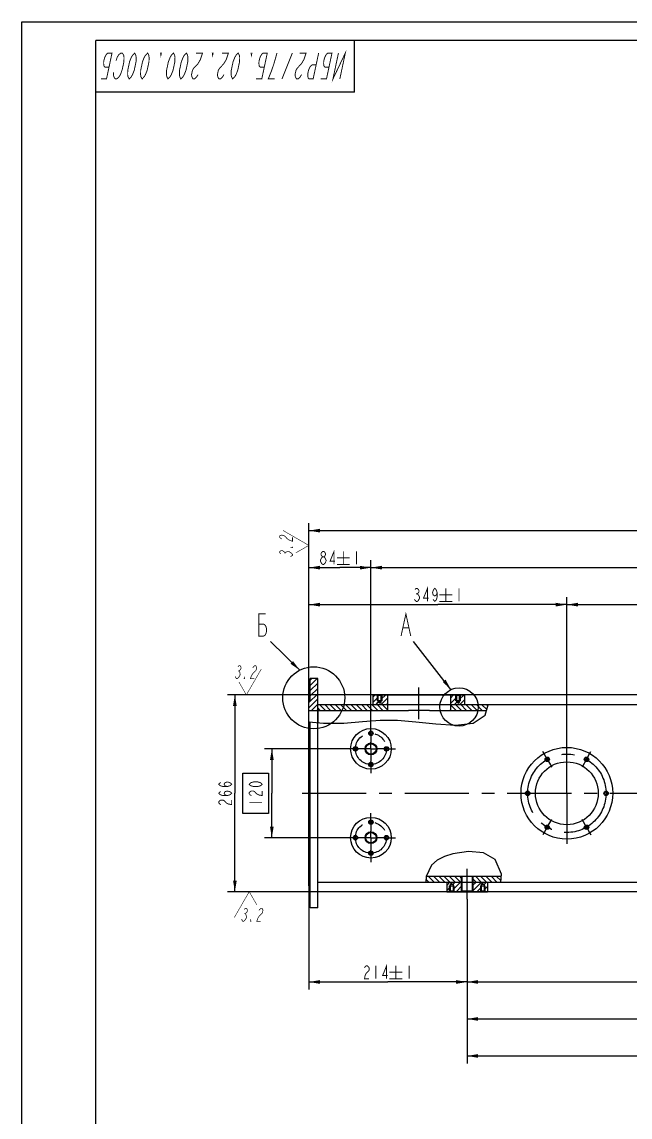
# Model space of a CAD drawing. Header units: millimetres. Extents: x 0 to 841, y 0 to 594.
# Drawn here: x 0 to 164.5, y 297.9 to 594 of the extents above; entities that cross this region are included whole.
import ezdxf

# ---------------------------------------------------------------- set-up
doc = ezdxf.new("R2010")
doc.units = ezdxf.units.MM
doc.header["$LTSCALE"] = 46.255
doc.linetypes.add('CENTER', pattern=[0.6, 0.375, -0.075, 0.075, -0.075])
doc.layers.get('0').update_dxf_attribs({"linetype": 'CONTINUOUS'})
for name, color, linetype in [('ALL_AXIS', 7, 'CONTINUOUS'), ('ALL_DIMENSIONS', 7, 'CONTINUOUS'), ('ALL_ROUND', 7, 'CONTINUOUS'), ('ALL_SURF_FIN', 7, 'CONTINUOUS')]:
    doc.layers.add(name, color=color, linetype=linetype)
doc.styles.get("Standard").update_dxf_attribs({"font": 'txt', "width": 0.7})
doc.dimstyles.new('DIMSTYLE_1', dxfattribs={"dimtxt": 3.5, "dimasz": 3, "dimexe": 0.18, "dimexo": 0.0625, "dimgap": 0.09, "dimtad": 1, "dimlfac": 5, "dimdsep": 46, "dimtxsty": 'STANDARD', "dimblk": '_FILLED', "dimblk1": '_FILLED', "dimblk2": '_FILLED', "dimcen": 0.09, "dimadec": 0, "dimazin": 0, "dimtp": 1.2, "dimtm": 1.2, "dimtfac": 1, "dimtofl": 0, "dimtmove": 0, "dimatfit": 3, "dimldrblk": '_FILLED', "dimfxl": 1, "dimtolj": 1, "dimarcsym": 0})
doc.dimstyles.new('DIMSTYLE_10', dxfattribs={"dimtxt": 3.5, "dimasz": 3, "dimexe": 0.18, "dimexo": 0.0625, "dimgap": 0.09, "dimtad": 1, "dimdec": 5, "dimlfac": 5, "dimdsep": 46, "dimtxsty": 'STANDARD', "dimblk": '_FILLED', "dimblk1": '_FILLED', "dimblk2": '_FILLED', "dimcen": 0.09, "dimadec": 0, "dimazin": 0, "dimtp": 1.2, "dimtm": 1.2, "dimtfac": 1, "dimtdec": 5, "dimtofl": 0, "dimtmove": 0, "dimatfit": 3, "dimldrblk": '_FILLED', "dimfxl": 1, "dimtolj": 1, "dimarcsym": 0})
doc.dimstyles.new('DIMSTYLE_14', dxfattribs={"dimtxt": 3.5, "dimasz": 3, "dimexe": 0.18, "dimexo": 0.0625, "dimgap": 0.09, "dimtad": 1, "dimdec": 5, "dimlfac": 5, "dimdsep": 46, "dimtxsty": 'STANDARD', "dimblk": '_FILLED', "dimblk1": '_FILLED', "dimblk2": '_FILLED', "dimcen": 0.09, "dimadec": 0, "dimazin": 0, "dimtp": 0.5, "dimtm": 0.5, "dimtfac": 1, "dimtdec": 5, "dimtofl": 0, "dimtmove": 0, "dimatfit": 3, "dimldrblk": '_FILLED', "dimfxl": 1, "dimtolj": 1, "dimarcsym": 0})
doc.dimstyles.new('DIMSTYLE_7', dxfattribs={"dimtxt": 3.5, "dimasz": 3, "dimexe": 0.18, "dimexo": 0.0625, "dimgap": 0.09, "dimtad": 1, "dimdec": 5, "dimlfac": 5, "dimdsep": 46, "dimtxsty": 'STANDARD', "dimblk": '_FILLED', "dimblk1": '_FILLED', "dimblk2": '_FILLED', "dimcen": 0.09, "dimadec": 0, "dimazin": 0, "dimtol": 1, "dimtp": 1, "dimtm": 1, "dimtfac": 1, "dimtdec": 5, "dimtofl": 0, "dimtmove": 0, "dimatfit": 3, "dimldrblk": '_FILLED', "dimfxl": 1, "dimtolj": 1, "dimarcsym": 0})
doc.dimstyles.new('DIMSTYLE_8', dxfattribs={"dimtxt": 3.5, "dimasz": 3, "dimexe": 0.18, "dimexo": 0.0625, "dimgap": 0.09, "dimtad": 1, "dimdec": 5, "dimlfac": 5, "dimdsep": 46, "dimtxsty": 'STANDARD', "dimblk": '_FILLED', "dimblk1": '_FILLED', "dimblk2": '_FILLED', "dimcen": 0.09, "dimadec": 0, "dimazin": 0, "dimtp": 0.8, "dimtm": 0.8, "dimtfac": 1, "dimtdec": 5, "dimtofl": 0, "dimtmove": 0, "dimatfit": 3, "dimldrblk": '_FILLED', "dimfxl": 1, "dimtolj": 1, "dimarcsym": 0})
doc.dimstyles.new('DIMSTYLE_9', dxfattribs={"dimtxt": 3.5, "dimasz": 3, "dimexe": 0.18, "dimexo": 0.0625, "dimgap": 0.09, "dimtad": 1, "dimdec": 5, "dimlfac": 5, "dimdsep": 46, "dimtxsty": 'STANDARD', "dimblk": '_FILLED', "dimblk1": '_FILLED', "dimblk2": '_FILLED', "dimcen": 0.09, "dimadec": 0, "dimazin": 0, "dimtp": 0.3, "dimtm": 0.3, "dimtfac": 1, "dimtdec": 5, "dimtofl": 0, "dimtmove": 0, "dimatfit": 3, "dimldrblk": '_FILLED', "dimfxl": 1, "dimtolj": 1, "dimarcsym": 0})
doc.dimstyles.get("Standard").update_dxf_attribs({"dimtxt": 3.5, "dimasz": 3, "dimexe": 0.18, "dimexo": 0.0625, "dimgap": 0.09, "dimtad": 1, "dimdec": 5, "dimdsep": 46, "dimtxsty": 'STANDARD', "dimblk": '_FILLED', "dimblk1": '_FILLED', "dimblk2": '_FILLED', "dimcen": 0.09, "dimadec": 0, "dimazin": 0, "dimtol": 1, "dimtp": 1e-05, "dimtm": 1e-05, "dimtfac": 1, "dimtdec": 5, "dimtofl": 0, "dimtmove": 0, "dimatfit": 3, "dimldrblk": '_FILLED', "dimfxl": 1, "dimtolj": 1, "dimarcsym": 0})

# ---------------------------------------------------------------- blocks, each defined once
blk = doc.blocks.new('_FILLED')
at = {"color": 0, "linetype": 'ByBlock'}
blk.add_solid([(0, 0), (-1, 0.167), (-1, -0.167)], dxfattribs=at)
blk = doc.blocks.new('*D2')
at = {"layer": 'ALL_DIMENSIONS', "color": 2, "linetype": 'Continuous'}
for p, q in [((77.61, 410.47), (77.61, 458.47)), ((77.61, 456.47), (276.61, 456.47)), ((475.61, 456.47), (276.61, 456.47)), ((475.61, 410.47), (475.61, 458.47))]:
    blk.add_line(p, q, dxfattribs=at)
at = {"layer": 'ALL_DIMENSIONS', "color": 2, "linetype": 'Continuous', "xscale": 3, "yscale": 3, "zscale": 3, "rotation": 180}
blk.add_blockref('_FILLED', (77.61, 456.47), dxfattribs=at)
at = {"layer": 'ALL_DIMENSIONS', "color": 2, "linetype": 'Continuous', "xscale": 3, "yscale": 3, "zscale": 3}
blk.add_blockref('_FILLED', (475.61, 456.47), dxfattribs=at)
blk = doc.blocks.new('SF2_BL1', base_point=(73.66, 453.03))
at = {"layer": 'ALL_SURF_FIN', "color": 2, "linetype": 'Continuous'}
for points, const_width in [([(77.61, 452.49), (70.6, 456.54)], 0.146), ([(70.29, 454.22), (70, 454.41), (69.7, 454.73), (69.7, 455), (70, 455.2), (70.29, 455.27), (70.87, 455.14), (71.16, 454.95), (71.45, 454.63), (71.75, 454.3), (72.33, 453.91), (73.2, 453.6), (73.2, 454.65)], 0.194), ([(70, 450.21), (69.7, 450.53), (69.7, 450.8), (70, 451), (70.29, 451.07), (70.58, 451.01), (70.87, 450.81), (71.16, 450.49), (71.45, 450.69), (71.75, 450.76), (72.04, 450.83), (72.33, 450.76), (72.62, 450.57), (72.91, 450.38), (73.2, 450.05), (73.2, 449.79), (72.91, 449.59), (72.62, 449.52)], 0.194), ([(71.16, 450.22), (71.16, 450.49)], 0.194), ([(73.2, 452.02), (73.2, 451.89), (72.91, 451.95), (73.2, 452.02)], 0.194), ([(77.61, 452.49), (74.09, 450.46)], 0.146)]:
    blk.add_lwpolyline(points, dxfattribs=dict(at, const_width=const_width))
blk = doc.blocks.new('*D15')
at = {"layer": 'ALL_DIMENSIONS', "color": 2, "linetype": 'Continuous'}
for p, q in [((77.61, 410.47), (77.61, 448.47)), ((94.41, 404.07), (94.41, 448.47)), ((77.61, 446.47), (86.01, 446.47)), ((94.41, 446.47), (86.01, 446.47))]:
    blk.add_line(p, q, dxfattribs=at)
at = {"layer": 'ALL_DIMENSIONS', "color": 2, "linetype": 'Continuous', "xscale": 3, "yscale": 3, "zscale": 3, "rotation": 180}
blk.add_blockref('_FILLED', (77.61, 446.47), dxfattribs=at)
at = {"layer": 'ALL_DIMENSIONS', "color": 2, "linetype": 'Continuous', "xscale": 3, "yscale": 3, "zscale": 3}
blk.add_blockref('_FILLED', (94.41, 446.47), dxfattribs=at)
blk = doc.blocks.new('*D16')
at = {"layer": 'ALL_DIMENSIONS', "color": 2, "linetype": 'Continuous'}
for p, q in [((77.61, 360.47), (77.61, 332.47)), ((120.41, 356.87), (120.41, 332.47)), ((77.61, 334.47), (99.01, 334.47)), ((120.41, 334.47), (99.01, 334.47))]:
    blk.add_line(p, q, dxfattribs=at)
at = {"layer": 'ALL_DIMENSIONS', "color": 2, "linetype": 'Continuous', "xscale": 3, "yscale": 3, "zscale": 3, "rotation": 180}
blk.add_blockref('_FILLED', (77.61, 334.47), dxfattribs=at)
at = {"layer": 'ALL_DIMENSIONS', "color": 2, "linetype": 'Continuous', "xscale": 3, "yscale": 3, "zscale": 3}
blk.add_blockref('_FILLED', (120.41, 334.47), dxfattribs=at)
blk = doc.blocks.new('*D17')
at = {"layer": 'ALL_DIMENSIONS', "color": 2, "linetype": 'Continuous'}
for p, q in [((120.41, 356.87), (120.41, 332.47)), ((297.61, 356.87), (297.61, 332.47)), ((120.41, 334.47), (209.01, 334.47)), ((297.61, 334.47), (209.01, 334.47))]:
    blk.add_line(p, q, dxfattribs=at)
at = {"layer": 'ALL_DIMENSIONS', "color": 2, "linetype": 'Continuous', "xscale": 3, "yscale": 3, "zscale": 3, "rotation": 180}
blk.add_blockref('_FILLED', (120.41, 334.47), dxfattribs=at)
at = {"layer": 'ALL_DIMENSIONS', "color": 2, "linetype": 'Continuous', "xscale": 3, "yscale": 3, "zscale": 3}
blk.add_blockref('_FILLED', (297.61, 334.47), dxfattribs=at)
blk = doc.blocks.new('*D18')
at = {"layer": 'ALL_DIMENSIONS', "color": 2, "linetype": 'Continuous'}
for p, q in [((77.61, 410.47), (77.61, 438.47)), ((147.41, 399.91), (147.41, 438.47)), ((77.61, 436.47), (112.51, 436.47)), ((147.41, 436.47), (112.51, 436.47))]:
    blk.add_line(p, q, dxfattribs=at)
at = {"layer": 'ALL_DIMENSIONS', "color": 2, "linetype": 'Continuous', "xscale": 3, "yscale": 3, "zscale": 3, "rotation": 180}
blk.add_blockref('_FILLED', (77.61, 436.47), dxfattribs=at)
at = {"layer": 'ALL_DIMENSIONS', "color": 2, "linetype": 'Continuous', "xscale": 3, "yscale": 3, "zscale": 3}
blk.add_blockref('_FILLED', (147.41, 436.47), dxfattribs=at)
blk = doc.blocks.new('*D19')
at = {"layer": 'ALL_DIMENSIONS', "color": 2, "linetype": 'Continuous'}
for p, q in [((147.41, 399.91), (147.41, 438.47)), ((347.41, 399.6), (347.41, 438.47)), ((147.41, 436.47), (247.41, 436.47)), ((347.41, 436.47), (247.41, 436.47))]:
    blk.add_line(p, q, dxfattribs=at)
at = {"layer": 'ALL_DIMENSIONS', "color": 2, "linetype": 'Continuous', "xscale": 3, "yscale": 3, "zscale": 3, "rotation": 180}
blk.add_blockref('_FILLED', (147.41, 436.47), dxfattribs=at)
at = {"layer": 'ALL_DIMENSIONS', "color": 2, "linetype": 'Continuous', "xscale": 3, "yscale": 3, "zscale": 3}
blk.add_blockref('_FILLED', (347.41, 436.47), dxfattribs=at)
blk = doc.blocks.new('*D20')
at = {"layer": 'ALL_DIMENSIONS', "color": 2, "linetype": 'Continuous'}
for p, q in [((94.41, 404.07), (94.41, 448.47)), ((294.41, 401.67), (294.41, 448.47)), ((94.41, 446.47), (194.41, 446.47)), ((294.41, 446.47), (194.41, 446.47))]:
    blk.add_line(p, q, dxfattribs=at)
at = {"layer": 'ALL_DIMENSIONS', "color": 2, "linetype": 'Continuous', "xscale": 3, "yscale": 3, "zscale": 3, "rotation": 180}
blk.add_blockref('_FILLED', (94.41, 446.47), dxfattribs=at)
at = {"layer": 'ALL_DIMENSIONS', "color": 2, "linetype": 'Continuous', "xscale": 3, "yscale": 3, "zscale": 3}
blk.add_blockref('_FILLED', (294.41, 446.47), dxfattribs=at)
blk = doc.blocks.new('*D21')
at = {"layer": 'ALL_DIMENSIONS', "color": 2, "linetype": 'Continuous'}
for p, q in [((87.81, 397.47), (65.61, 397.47)), ((67.61, 397.47), (67.61, 385.47)), ((67.61, 373.47), (67.61, 385.47)), ((90.21, 373.47), (65.61, 373.47))]:
    blk.add_line(p, q, dxfattribs=at)
at = {"layer": 'ALL_DIMENSIONS', "color": 2, "linetype": 'Continuous', "xscale": 3, "yscale": 3, "zscale": 3}
for p, rotation in [((67.61, 397.47), 90), ((67.61, 373.47), 270)]:
    blk.add_blockref('_FILLED', p, dxfattribs=dict(at, rotation=rotation))
blk = doc.blocks.new('*D22')
at = {"layer": 'ALL_DIMENSIONS', "color": 2, "linetype": 'Continuous'}
for p, q in [((120.41, 356.87), (120.41, 322.47)), ((320.41, 356.87), (320.41, 322.47)), ((120.41, 324.47), (220.41, 324.47)), ((320.41, 324.47), (220.41, 324.47))]:
    blk.add_line(p, q, dxfattribs=at)
at = {"layer": 'ALL_DIMENSIONS', "color": 2, "linetype": 'Continuous', "xscale": 3, "yscale": 3, "zscale": 3, "rotation": 180}
blk.add_blockref('_FILLED', (120.41, 324.47), dxfattribs=at)
at = {"layer": 'ALL_DIMENSIONS', "color": 2, "linetype": 'Continuous', "xscale": 3, "yscale": 3, "zscale": 3}
blk.add_blockref('_FILLED', (320.41, 324.47), dxfattribs=at)
blk = doc.blocks.new('*D23')
at = {"layer": 'ALL_DIMENSIONS', "color": 2, "linetype": 'Continuous'}
for p, q in [((120.41, 356.87), (120.41, 312.47)), ((455.61, 356.87), (455.61, 312.47)), ((120.41, 314.47), (288.01, 314.47)), ((455.61, 314.47), (288.01, 314.47))]:
    blk.add_line(p, q, dxfattribs=at)
at = {"layer": 'ALL_DIMENSIONS', "color": 2, "linetype": 'Continuous', "xscale": 3, "yscale": 3, "zscale": 3, "rotation": 180}
blk.add_blockref('_FILLED', (120.41, 314.47), dxfattribs=at)
at = {"layer": 'ALL_DIMENSIONS', "color": 2, "linetype": 'Continuous', "xscale": 3, "yscale": 3, "zscale": 3}
blk.add_blockref('_FILLED', (455.61, 314.47), dxfattribs=at)
blk = doc.blocks.new('*D28')
at = {"layer": 'ALL_DIMENSIONS', "color": 2, "linetype": 'Continuous'}
for p, q in [((294.31, 412.07), (55.61, 412.07)), ((57.61, 412.07), (57.61, 385.47)), ((57.61, 358.87), (57.61, 385.47)), ((451.06, 358.87), (55.61, 358.87))]:
    blk.add_line(p, q, dxfattribs=at)
at = {"layer": 'ALL_DIMENSIONS', "color": 2, "linetype": 'Continuous', "xscale": 3, "yscale": 3, "zscale": 3}
for p, rotation in [((57.61, 412.07), 90), ((57.61, 358.87), 270)]:
    blk.add_blockref('_FILLED', p, dxfattribs=dict(at, rotation=rotation))
blk = doc.blocks.new('SF1_BL8', base_point=(61.32, 354.88))
at = {"layer": 'ALL_SURF_FIN', "color": 2, "linetype": 'Continuous'}
for points, const_width in [([(61.49, 358.87), (57.44, 351.87)], 0.146), ([(61.49, 358.87), (63.52, 355.35)], 0.146), ([(60.15, 354.1), (60.47, 354.39), (60.73, 354.39), (60.93, 354.1), (61, 353.81), (60.94, 353.51), (60.75, 353.22), (60.42, 352.93), (60.62, 352.64), (60.69, 352.35), (60.76, 352.06), (60.7, 351.76), (60.51, 351.47), (60.31, 351.18), (59.99, 350.89), (59.73, 350.89), (59.53, 351.18), (59.46, 351.47)], 0.194), ([(60.16, 352.93), (60.42, 352.93)], 0.194), ([(64.15, 353.81), (64.35, 354.1), (64.67, 354.39), (64.93, 354.39), (65.13, 354.1), (65.2, 353.81), (65.08, 353.22), (64.89, 352.93), (64.56, 352.64), (64.24, 352.35), (63.85, 351.76), (63.53, 350.89), (64.58, 350.89)], 0.194), ([(61.96, 350.89), (61.83, 350.89), (61.89, 351.18), (61.96, 350.89)], 0.194)]:
    blk.add_lwpolyline(points, dxfattribs=dict(at, const_width=const_width))
blk = doc.blocks.new('SF0_BL9', base_point=(61.26, 416.03))
at = {"layer": 'ALL_SURF_FIN', "color": 2, "linetype": 'Continuous'}
for points, const_width in [([(58.44, 419.69), (58.76, 419.98), (59.03, 419.98), (59.23, 419.69), (59.3, 419.4), (59.23, 419.11), (59.04, 418.81), (58.72, 418.52), (58.92, 418.23), (58.99, 417.94), (59.05, 417.65), (58.99, 417.36), (58.8, 417.06), (58.61, 416.77), (58.28, 416.48), (58.02, 416.48), (57.82, 416.77), (57.75, 417.06)], 0.194), ([(58.45, 418.52), (58.72, 418.52)], 0.194), ([(60.72, 412.07), (64.77, 419.08)], 0.146), ([(62.45, 419.4), (62.64, 419.69), (62.96, 419.98), (63.23, 419.98), (63.43, 419.69), (63.5, 419.4), (63.37, 418.81), (63.18, 418.52), (62.85, 418.23), (62.53, 417.94), (62.14, 417.36), (61.83, 416.48), (62.88, 416.48)], 0.194), ([(60.72, 412.07), (58.68, 415.6)], 0.146), ([(60.25, 416.48), (60.12, 416.48), (60.18, 416.77), (60.25, 416.48)], 0.194)]:
    blk.add_lwpolyline(points, dxfattribs=dict(at, const_width=const_width))

msp = doc.modelspace()

# ---------------------------------------------------------------- linework, layer by layer
at = {"color": 7, "linetype": 'Continuous'}
for p, q in [((0, 0), (0, 594)), ((0, 594), (841, 594)), ((90, 589), (20, 589)), ((20, 575), (20, 589)), ((20, 5), (20, 589)), ((835, 589), (20, 589)), ((90, 575), (90, 589)), ((90, 575), (20, 575)), ((78.011274, 410.4736656), (78.011274, 416.4736656)), ((80.011274, 416.4736656), (78.011274, 416.4736656)), ((80.011274, 354.4736656), (80.011274, 416.4736656)), ((95.011274, 409.4736656), (95.011274, 412.0736656)), ((95.011274, 412.0736656), (119.811274, 412.0736656)), ((96.411274, 411.8736656), (96.211274, 412.0736656)), ((96.411274, 410.0736656), (96.411274, 411.8736656)), ((97.211274, 411.8736656), (96.411274, 411.8736656)), ((97.211274, 411.8736656), (97.411274, 412.0736656)), ((97.211274, 410.0736656), (97.211274, 411.8736656)), ((98.911274, 412.0736656), (98.911274, 407.8736656)), ((115.911274, 412.0736656), (115.911274, 407.8736656)), ((117.611274, 411.8736656), (117.411274, 412.0736656)), ((117.611274, 410.0736656), (117.611274, 411.8736656)), ((118.411274, 411.8736656), (117.611274, 411.8736656)), ((118.411274, 411.8736656), (118.611274, 412.0736656)), ((118.411274, 410.0736656), (118.411274, 411.8736656)), ((119.811274, 409.4736656), (119.811274, 412.0736656)), ((77.611274, 360.4736656), (77.611274, 410.4736656)), ((78.011274, 410.4736656), (77.611274, 410.4736656)), ((80.011274, 409.4736656), (473.211274, 409.4736656)), ((97.411274, 410.4736656), (96.211274, 410.4736656)), ((96.811274, 409.8333214), (96.411274, 410.0736656)), ((97.211274, 410.0736656), (96.411274, 410.0736656)), ((96.811274, 409.8333214), (97.211274, 410.0736656)), ((118.611274, 410.4736656), (117.411274, 410.4736656)), ((118.011274, 409.8333214), (117.611274, 410.0736656)), ((118.411274, 410.0736656), (117.611274, 410.0736656)), ((118.011274, 409.8333214), (118.411274, 410.0736656)), ((125.2659155, 406.607241), (126.1338662, 409.3551177)), ((126.1338662, 409.3551177), (126.129577, 409.4736656)), ((77.611274, 407.8736656), (104.5389927, 407.8736656)), ((110.2835553, 407.8736656), (125.6659313, 407.8736656)), ((122.0351218, 404.419818), (125.2659155, 406.607241)), ((77.611274, 404.8387141), (77.6479309, 404.8268241)), ((77.6479309, 404.8268241), (81.5733102, 404.3980643)), ((78.011274, 354.4736656), (78.011274, 404.787137)), ((81.5733102, 404.3980643), (87.0912898, 404.45535)), ((87.0912898, 404.45535), (92.1264177, 404.8929184)), ((92.1264177, 404.8929184), (96.9148148, 405.2571886)), ((96.9148148, 405.2571886), (101.6219519, 405.2049859)), ((101.6219519, 405.2049859), (106.5701752, 404.8187936)), ((106.5701752, 404.8187936), (112.0108554, 404.2753323)), ((112.0108554, 404.2753323), (117.2615112, 403.9214599)), ((117.2615112, 403.9214599), (122.0351218, 404.419818)), ((112.3454828, 367.4061286), (110.7750684, 365.9990497)), ((114.2998853, 368.3884464), (112.3454828, 367.4061286)), ((116.5281326, 369.0673507), (114.2998853, 368.3884464)), ((120.8120409, 369.7164805), (116.5281326, 369.0673507)), ((124.8892649, 369.3509584), (120.8120409, 369.7164805)), ((128.0342611, 367.5332002), (124.8892649, 369.3509584)), ((129.7223945, 363.6274986), (128.0342611, 367.5332002)), ((110.7750684, 365.9990497), (109.3336083, 363.0087841)), ((109.3336083, 363.0087841), (109.2348235, 361.4736656)), ((109.2348235, 361.4736656), (129.5741892, 361.4736656)), ((109.3648845, 363.0736656), (129.6842852, 363.0736656)), ((114.911274, 361.4736656), (114.911274, 358.8736656)), ((119.011274, 363.0736656), (119.011274, 359.0736656)), ((121.811274, 363.0736656), (121.811274, 359.0736656)), ((125.911274, 361.4736656), (125.911274, 358.8736656)), ((129.5741892, 361.4736656), (129.7223945, 363.6274986)), ((77.611274, 360.4736656), (78.011274, 360.4736656)), ((114.911274, 358.8736656), (125.911274, 358.8736656)), ((115.611274, 360.4736656), (116.811274, 360.4736656)), ((115.811274, 359.0736656), (115.611274, 358.8736656)), ((116.211274, 361.1140099), (115.811274, 360.8736656)), ((115.811274, 360.8736656), (115.811274, 359.0736656)), ((115.811274, 360.8736656), (116.611274, 360.8736656)), ((115.811274, 359.0736656), (116.611274, 359.0736656)), ((116.211274, 361.1140099), (116.611274, 360.8736656)), ((116.611274, 360.8736656), (116.611274, 359.0736656)), ((116.611274, 359.0736656), (116.811274, 358.8736656)), ((119.011274, 359.0736656), (118.811274, 358.8736656)), ((119.011274, 359.0736656), (121.811274, 359.0736656)), ((121.811274, 359.0736656), (122.011274, 358.8736656)), ((124.011274, 360.4736656), (125.211274, 360.4736656)), ((124.211274, 359.0736656), (124.011274, 358.8736656)), ((124.611274, 361.1140099), (124.211274, 360.8736656)), ((124.211274, 360.8736656), (124.211274, 359.0736656)), ((124.211274, 360.8736656), (125.011274, 360.8736656)), ((124.211274, 359.0736656), (125.011274, 359.0736656)), ((124.611274, 361.1140099), (125.011274, 360.8736656)), ((125.011274, 360.8736656), (125.011274, 359.0736656)), ((125.011274, 359.0736656), (125.211274, 358.8736656)), ((80.011274, 354.4736656), (78.011274, 354.4736656))]:
    msp.add_line(p, q, dxfattribs=at)
at = {"color": 2, "linetype": 'Continuous'}
for p, q in [((78.011274, 416.0492759), (78.4356637, 416.4736656)), ((78.011274, 414.6350623), (79.8498773, 416.4736656)), ((78.011274, 413.2208488), (80.011274, 415.2208488)), ((77.611274, 409.9924217), (80.011274, 412.3924217)), ((78.011274, 411.8066352), (80.011274, 413.8066352)), ((95.011274, 411.5163233), (95.5686163, 412.0736656)), ((96.211274, 410.4736656), (96.211274, 412.0736656)), ((97.211274, 410.8878962), (98.3970434, 412.0736656)), ((97.411274, 410.4736656), (97.411274, 412.0736656)), ((115.911274, 411.2031199), (116.7818198, 412.0736656)), ((117.411274, 410.4736656), (117.411274, 412.0736656)), ((118.411274, 410.8746927), (119.6102469, 412.0736656)), ((118.611274, 410.4736656), (118.611274, 412.0736656)), ((77.611274, 408.5782081), (80.011274, 410.9782081)), ((78.3209451, 407.8736656), (80.011274, 409.5639945)), ((82.1011037, 407.8736656), (80.5011037, 409.4736656)), ((83.5153172, 407.8736656), (81.9153172, 409.4736656)), ((84.9295308, 407.8736656), (83.3295308, 409.4736656)), ((86.3437443, 407.8736656), (84.7437443, 409.4736656)), ((87.7579579, 407.8736656), (86.1579579, 409.4736656)), ((89.1721715, 407.8736656), (87.5721715, 409.4736656)), ((90.586385, 407.8736656), (88.986385, 409.4736656)), ((92.0005986, 407.8736656), (90.4005986, 409.4736656)), ((93.4148122, 407.8736656), (91.8148122, 409.4736656)), ((94.8290257, 407.8736656), (93.2290257, 409.4736656)), ((96.2432393, 407.8736656), (94.6432393, 409.4736656)), ((95.011274, 410.1021097), (96.411274, 411.5021097)), ((95.7970434, 409.4736656), (96.411274, 410.0878962)), ((97.6574528, 407.8736656), (96.0574528, 409.4736656)), ((97.211257, 409.4736656), (98.911274, 411.1736826)), ((98.911274, 408.034058), (97.4716664, 409.4736656)), ((98.6254706, 409.4736656), (98.911274, 409.759469)), ((98.911274, 409.4482716), (98.88588, 409.4736656)), ((115.911274, 409.7889063), (117.611274, 411.4889063)), ((117.4564427, 407.8736656), (115.911274, 409.4188343)), ((117.0102469, 409.4736656), (117.611274, 410.0746927)), ((118.8706563, 407.8736656), (117.2706563, 409.4736656)), ((118.4244604, 409.4736656), (119.811274, 410.8604792)), ((120.2848698, 407.8736656), (118.6848698, 409.4736656)), ((121.6990834, 407.8736656), (120.0990834, 409.4736656)), ((123.113297, 407.8736656), (121.513297, 409.4736656)), ((124.5275105, 407.8736656), (122.9275105, 409.4736656)), ((125.7321332, 408.0832565), (124.3417241, 409.4736656)), ((126.071604, 409.1579993), (125.7559377, 409.4736656)), ((79.7351586, 407.8736656), (80.011274, 408.149781)), ((80.6868901, 407.8736656), (80.011274, 408.5492817)), ((116.0422292, 407.8736656), (115.911274, 408.0046208)), ((110.1163274, 361.4736656), (109.2881187, 362.3018743)), ((111.5305409, 361.4736656), (109.9305409, 363.0736656)), ((112.9447545, 361.4736656), (111.3447545, 363.0736656)), ((114.358968, 361.4736656), (112.758968, 363.0736656)), ((115.7731816, 361.4736656), (114.1731816, 363.0736656)), ((114.911274, 360.5879877), (115.7969519, 361.4736656)), ((117.1873952, 361.4736656), (115.5873952, 363.0736656)), ((116.6112062, 360.8737063), (117.2111655, 361.4736656)), ((116.611274, 359.4595605), (118.6253791, 361.4736656)), ((118.6016087, 361.4736656), (117.0016087, 363.0736656)), ((119.011274, 362.4782139), (118.4158223, 363.0736656)), ((118.811274, 363.0736656), (118.811274, 358.8736656)), ((122.8442494, 361.4736656), (121.811274, 362.506641)), ((121.811274, 360.4169199), (122.8680198, 361.4736656)), ((121.8467537, 359.0381859), (124.2822333, 361.4736656)), ((122.011274, 363.0736656), (122.011274, 358.8736656)), ((124.258463, 361.4736656), (122.658463, 363.0736656)), ((125.6726765, 361.4736656), (124.0726765, 363.0736656)), ((125.011274, 360.7884927), (125.6964469, 361.4736656)), ((127.0868901, 361.4736656), (125.4868901, 363.0736656)), ((128.5011037, 361.4736656), (126.9011037, 363.0736656)), ((129.596151, 361.7928318), (128.3153172, 363.0736656)), ((114.911274, 359.1737741), (115.811274, 360.0737741)), ((115.611274, 360.4736656), (115.611274, 358.8736656)), ((116.811274, 360.4736656), (116.811274, 358.8736656)), ((117.4395926, 358.8736656), (119.011274, 360.445347)), ((123.0964469, 358.8736656), (124.211274, 359.9884927)), ((124.011274, 360.4736656), (124.011274, 358.8736656)), ((125.011274, 359.3742792), (125.911274, 360.2742792)), ((125.211274, 360.4736656), (125.211274, 358.8736656))]:
    msp.add_line(p, q, dxfattribs=at)
at = {"color": 2, "linetype": 'Continuous', "const_width": 0.25}
for points in [[(85.9964784, 578.5781851), (87.4843718, 585.5781858), (84.1371056, 578.5781851), (85.624999, 585.5781858)], [(23.5690568, 581.7865508), (22.4753067, 581.7865508), (22.2091769, 582.0782111), (22.1144191, 582.6615317), (22.1290355, 583.2448522), (22.3150222, 584.1198844), (22.5483885, 584.703205), (22.8911292, 585.2865255), (23.2812495, 585.5781858), (24.3749996, 585.5781858), (22.8871045, 578.5781851), (21.3558544, 578.5781851)], [(24.790328, 580.3281981), (24.7757117, 579.7448776), (24.8704711, 579.1615057), (25.027225, 578.8698454), (25.2933548, 578.5781851), (25.621479, 578.5781851), (26.0115993, 578.8698454), (26.2923454, 579.1615057), (26.635086, 579.7448776), (26.8684524, 580.3281981), (27.1638149, 581.203179), (27.5357883, 582.953192), (27.6124024, 583.8281728), (27.6270187, 584.4115447), (27.5322593, 584.9948652), (27.3755054, 585.2865255), (27.1093757, 585.5781858), (26.7812498, 585.5781858), (26.3911295, 585.2865255), (26.1103834, 584.9948652), (25.7676428, 584.4115447), (25.4722803, 583.5365125)], [(30.5000002, 585.5781858), (30.813508, 584.9948652), (30.9082675, 584.4115447), (30.8790347, 583.2448522), (30.3830691, 580.9115187), (29.9163363, 579.7448776), (29.5735957, 579.1615057), (29.0121035, 578.5781851), (28.6985957, 579.1615057), (28.6038362, 579.7448776), (28.633069, 580.9115187), (29.1290345, 583.2448522), (29.5957673, 584.4115447), (29.9385079, 584.9948652), (30.5000002, 585.5781858)], [(34.0000005, 585.5781858), (34.3135084, 584.9948652), (34.4082678, 584.4115447), (34.379035, 583.2448522), (33.8830695, 580.9115187), (33.4163367, 579.7448776), (33.0735961, 579.1615057), (32.5121038, 578.5781851), (32.198596, 579.1615057), (32.1038366, 579.7448776), (32.1330693, 580.9115187), (32.6290349, 583.2448522), (33.0957677, 584.4115447), (33.4385083, 584.9948652), (34.0000005, 585.5781858)], [(37.5000008, 585.5781858), (37.7187493, 585.5781858), (37.5947571, 584.9948652), (37.5000008, 585.5781858)], [(41.0000012, 585.5781858), (41.313509, 584.9948652), (41.4082685, 584.4115447), (41.3790357, 583.2448522), (40.8830702, 580.9115187), (40.4163374, 579.7448776), (40.0735967, 579.1615057), (39.5121045, 578.5781851), (39.1985967, 579.1615057), (39.1038372, 579.7448776), (39.13307, 580.9115187), (39.6290355, 583.2448522), (40.0957683, 584.4115447), (40.4385089, 584.9948652), (41.0000012, 585.5781858)], [(44.5000015, 585.5781858), (44.8135094, 584.9948652), (44.9082688, 584.4115447), (44.879036, 583.2448522), (44.3830705, 580.9115187), (43.9163377, 579.7448776), (43.5735939, 579.1615057), (43.0121048, 578.5781851), (42.698597, 579.1615057), (42.6038376, 579.7448776), (42.6330703, 580.9115187), (43.1290359, 583.2448522), (43.5957687, 584.4115447), (43.9385093, 584.9948652), (44.5000015, 585.5781858)], [(47.6350864, 579.7448776), (47.2923458, 579.1615057), (46.7308536, 578.5781851), (46.2933536, 578.5781851), (45.9798457, 579.1615057), (45.8850863, 579.7448776), (46.1330707, 580.9115187), (46.4758113, 581.4948392), (47.0373035, 582.0782111), (47.5987925, 582.6615317), (48.2842769, 583.8281728), (48.8749987, 585.5781858), (47.1249986, 585.5781858)], [(51.499999, 585.5781858), (51.7187506, 585.5781858), (51.5947584, 584.9948652), (51.499999, 585.5781858)], [(54.6350871, 579.7448776), (54.2923465, 579.1615057), (53.7308543, 578.5781851), (53.2933542, 578.5781851), (52.9798464, 579.1615057), (52.8850869, 579.7448776), (53.1330681, 580.9115187), (53.4758119, 581.4948392), (54.0373042, 582.0782111), (54.5987964, 582.6615317), (55.2842776, 583.8281728), (55.8750026, 585.5781858), (54.1250024, 585.5781858)], [(58.5000029, 585.5781858), (58.8135107, 584.9948652), (58.9082669, 584.4115447), (58.8790342, 583.2448522), (58.3830718, 580.9115187), (57.9163358, 579.7448776), (57.5735952, 579.1615057), (57.012103, 578.5781851), (56.6985951, 579.1615057), (56.6038389, 579.7448776), (56.6330717, 580.9115187), (57.129034, 583.2448522), (57.59577, 584.4115447), (57.9385106, 584.9948652), (58.5000029, 585.5781858)], [(62.0000032, 585.5781858), (62.2187484, 585.5781858), (62.0947594, 584.9948652), (62.0000032, 585.5781858)], [(65.569056, 581.7865508), (64.4753043, 581.7865508), (64.2091745, 582.0782111), (64.1144183, 582.6615317), (64.1290347, 583.2448522), (64.3150246, 584.1198844), (64.5483862, 584.703205), (64.8911268, 585.2865255), (65.2812519, 585.5781858), (66.3749972, 585.5781858), (64.8871037, 578.5781851), (63.3558552, 578.5781851)], [(68.9999975, 585.5781858), (68.1612945, 582.6615317), (67.5705695, 580.9115187), (67.1038399, 579.7448776), (66.6371039, 578.5781851), (68.3871041, 578.5781851)], [(73.1562527, 585.5781858), (70.3558559, 578.5781851)], [(75.6350891, 579.7448776), (75.2923485, 579.1615057), (74.7308563, 578.5781851), (74.293353, 578.5781851), (73.9798452, 579.1615057), (73.885089, 579.7448776), (74.1330669, 580.9115187), (74.4758075, 581.4948392), (75.0372998, 582.0782111), (75.598792, 582.6615317), (76.2842732, 583.8281728), (76.8749982, 585.5781858), (75.124998, 585.5781858)], [(79.5836737, 582.3698714), (78.489922, 582.3698714), (78.0998033, 582.0782111), (77.7570627, 581.4948392), (77.5236947, 580.9115187), (77.3377048, 580.0365378), (77.3230884, 579.4532173), (77.417851, 578.8698454), (77.6839808, 578.5781851), (78.7777261, 578.5781851), (80.2656259, 585.5781858)], [(83.0690577, 581.7865508), (81.9753059, 581.7865508), (81.7091762, 582.0782111), (81.61442, 582.6615317), (81.6290364, 583.2448522), (81.8150198, 584.1198844), (82.0483878, 584.703205), (82.3911284, 585.2865255), (82.7812472, 585.5781858), (83.8749989, 585.5781858), (82.3871054, 578.5781851), (80.8558569, 578.5781851)], [(64.0648843, 431.2236821), (65.3773812, 431.2236821), (65.7711316, 430.9736509), (66.0336297, 430.4736912), (66.1648819, 429.9736802), (66.1648819, 429.2236893), (66.0336297, 428.7236782), (65.7711316, 428.2236672), (65.3773812, 427.9736873), (64.0648843, 427.9736873), (64.0648843, 433.9736659), (65.9023838, 433.9736659)], [(102.5558217, 427.9736873), (103.8683187, 433.9736659), (105.180822, 427.9736873)], [(103.0808244, 430.22366), (104.6558194, 430.22366)]]:
    msp.add_lwpolyline(points, dxfattribs=at)
at = {"color": 7, "linetype": 'Continuous'}
for points in [[(104.5389927, 409.4736656), (105.0039595, 409.4707783), (105.4752221, 409.4640924), (105.9535352, 409.4561381), (106.4366348, 409.4489542), (106.9230732, 409.4440423), (107.4111553, 409.4422926), (107.8992497, 409.4440408), (108.3857175, 409.4489517), (108.8688609, 409.4561357), (109.3472252, 409.4640908), (109.8185375, 409.4707777), (110.2835553, 409.4736656)], [(110.2835553, 407.8736656), (109.818278, 407.8688442), (109.3469121, 407.8576649), (108.8687674, 407.8443262), (108.385915, 407.8322499), (107.8996017, 407.8239713), (107.4116102, 407.8210045), (106.9235839, 407.8239639), (106.4371874, 407.8322378), (105.9542109, 407.8443146), (105.4759211, 407.8576571), (105.0044147, 407.8688415), (104.5389927, 407.8736656)]]:
    msp.add_lwpolyline(points, dxfattribs=at)
at = {"color": 2, "linetype": 'Continuous'}
for centre, radius in [((78.9401804, 411.2882268), 8.3840623), ((118.2563761, 408.8107307), 5.185761)]:
    msp.add_circle(centre, radius, dxfattribs=at)
at = {"color": 7, "linetype": 'Continuous'}
for centre, radius in [((94.411274, 397.4736656), 5.5), ((94.411274, 401.6736656), 0.6), ((94.411274, 401.6736656), 0.4), ((90.211274, 397.4736656), 0.6), ((90.211274, 397.4736656), 0.4), ((94.411274, 397.4736656), 1.6), ((94.411274, 397.4736656), 1.4), ((98.611274, 397.4736656), 0.6), ((98.611274, 397.4736656), 0.4), ((147.411274, 385.4736656), 12.4), ((94.411274, 393.2736656), 0.6), ((147.411274, 385.4736656), 8.5), ((142.111274, 394.6535349), 0.6), ((142.111274, 394.6535349), 0.4), ((152.711274, 394.6535349), 0.6), ((152.711274, 394.6535349), 0.4), ((94.411274, 393.2736656), 0.4), ((136.811274, 385.4736656), 0.6), ((136.811274, 385.4736656), 0.4), ((158.011274, 385.4736656), 0.6), ((158.011274, 385.4736656), 0.4), ((94.411274, 373.4736656), 5.5), ((94.411274, 377.6736656), 0.6), ((94.411274, 377.6736656), 0.4), ((142.111274, 376.2937963), 0.6), ((142.111274, 376.2937963), 0.4), ((152.711274, 376.2937963), 0.6), ((152.711274, 376.2937963), 0.4), ((90.211274, 373.4736656), 0.6), ((90.211274, 373.4736656), 0.4), ((94.411274, 373.4736656), 1.6), ((94.411274, 373.4736656), 1.4), ((98.611274, 373.4736656), 0.6), ((98.611274, 373.4736656), 0.4), ((94.411274, 369.2736656), 0.6), ((94.411274, 369.2736656), 0.4)]:
    msp.add_circle(centre, radius, dxfattribs=at)
at = {"layer": 'ALL_AXIS', "color": 7, "linetype": 'CENTER'}
for p, q in [((107.411274, 405.4736656), (107.411274, 414.0736656)), ((94.411274, 401.6736656), (94.411274, 404.0736656)), ((94.411274, 401.6736656), (94.411274, 399.2736656)), ((147.411274, 385.4736656), (147.411274, 399.9073456)), ((90.211274, 397.4736656), (87.811274, 397.4736656)), ((90.211274, 397.4736656), (91.011274, 397.4736656)), ((94.411274, 397.4736656), (91.011274, 397.4736656)), ((94.411274, 397.4736656), (94.411274, 399.2736656)), ((94.411274, 397.4736656), (94.411274, 394.0736656)), ((94.411274, 397.4736656), (96.211274, 397.4736656)), ((98.611274, 397.4736656), (96.211274, 397.4736656)), ((98.611274, 397.4736656), (101.011274, 397.4736656)), ((142.111274, 394.6535349), (140.911274, 396.7319959)), ((152.711274, 394.6535349), (153.911274, 396.7319959)), ((94.411274, 393.2736656), (94.411274, 394.0736656)), ((142.111274, 394.6535349), (143.311274, 392.5750739)), ((152.711274, 394.6535349), (151.511274, 392.5750739)), ((94.411274, 393.2736656), (94.411274, 390.8736656)), ((75.7988496, 385.4736656), (479.8726837, 385.4736656)), ((147.411274, 385.4736656), (147.411274, 371.7972457)), ((94.411274, 377.6736656), (94.411274, 380.0736656)), ((94.411274, 377.6736656), (94.411274, 375.2736656)), ((142.111274, 376.2937963), (140.911274, 374.2153354)), ((142.111274, 376.2937963), (143.311274, 378.3722573)), ((152.711274, 376.2937963), (151.511274, 378.3722573)), ((152.711274, 376.2937963), (153.911274, 374.2153354)), ((90.211274, 373.4736656), (87.811274, 373.4736656)), ((90.211274, 373.4736656), (91.011274, 373.4736656)), ((94.411274, 373.4736656), (91.011274, 373.4736656)), ((94.411274, 373.4736656), (94.411274, 375.2736656)), ((94.411274, 373.4736656), (94.411274, 370.0736656)), ((94.411274, 373.4736656), (96.211274, 373.4736656)), ((98.611274, 373.4736656), (96.211274, 373.4736656)), ((98.611274, 373.4736656), (101.011274, 373.4736656)), ((94.411274, 369.2736656), (94.411274, 370.0736656)), ((94.411274, 369.2736656), (94.411274, 366.8736656)), ((120.411274, 356.8736656), (120.411274, 365.0736656))]:
    msp.add_line(p, q, dxfattribs=at)
at = {"layer": 'ALL_AXIS', "color": 7, "linetype": 'Continuous'}
for p, q in [((119.811274, 409.4736656), (119.811274, 412.0736656)), ((114.911274, 361.4736656), (114.911274, 358.8736656))]:
    msp.add_line(p, q, dxfattribs=at)
at = {"layer": 'ALL_AXIS', "color": 7, "linetype": 'CENTER'}
for centre, radius in [((94.411274, 397.4736656), 4.2), ((147.411274, 385.4736656), 10.6), ((94.411274, 373.4736656), 4.2)]:
    msp.add_circle(centre, radius, dxfattribs=at)
at = {"layer": 'ALL_DIMENSIONS', "color": 2, "linetype": 'Continuous', "const_width": 0.25}
for points in [[(81.3664805, 449.3903395), (81.0602295, 449.6819998), (80.9071104, 449.9736601), (80.9071104, 450.2653204), (81.0602295, 450.5569807), (81.3664805, 450.8486409), (81.6727315, 450.8486409), (81.9789825, 450.5569807), (82.132108, 450.2653204), (82.132108, 449.9736601), (81.9789825, 449.6819998), (81.6727315, 449.3903395)], [(84.428984, 447.3486663), (84.428984, 450.8486409), (83.3571055, 448.2236471), (84.735235, 448.2236471)], [(86.9446052, 450.8486409), (86.9446052, 447.3486663)], [(90.5029428, 450.8486409), (90.5029428, 447.3486663)], [(81.3664805, 447.3486663), (81.0602295, 447.6403265), (80.9071104, 447.9319868), (80.7539849, 448.2236471), (80.7539849, 448.5153074), (80.9071104, 448.807019), (81.0602295, 449.0986793), (81.3664805, 449.3903395), (81.6727315, 449.3903395), (81.9789825, 449.0986793)], [(82.2852335, 448.2236471), (81.9789825, 447.6403265), (81.6727315, 447.3486663), (81.3664805, 447.3486663)], [(81.9789825, 449.0986793), (82.2852335, 448.5153074), (82.2852335, 448.2236471)], [(85.1946051, 449.0986793), (88.6946054, 449.0986793)], [(85.1946051, 447.3486663), (88.6946054, 447.3486663)], [(109.7039817, 437.3486506), (109.7039817, 440.8486766), (108.6321096, 438.2236828), (110.0102327, 438.2236828)], [(107.2539802, 439.0986636), (107.5602311, 438.5153431), (107.5602311, 438.2236828), (107.4071057, 437.9320225), (107.2539802, 437.6403109), (106.9477292, 437.3486506), (106.6414846, 437.3486506), (106.3352336, 437.6403109), (106.1821081, 437.9320225)], [(106.3352336, 440.5570164), (106.6414846, 440.8486766), (106.9477292, 440.8486766), (107.2539802, 440.5570164), (107.4071057, 440.2653561), (107.4071057, 439.9736445), (107.2539802, 439.6819842), (106.9477292, 439.3903239), (107.2539802, 439.0986636)], [(106.6414846, 439.3903239), (106.9477292, 439.3903239)], [(112.3071087, 439.6819842), (112.1539768, 439.0986636), (111.6946067, 438.8070034), (111.2352366, 439.0986636), (111.0821047, 439.6819842), (111.2352366, 440.2653561), (111.3883557, 440.5570164), (111.6946067, 440.8486766), (112.0008577, 440.5570164), (112.1539768, 440.2653561), (112.3071087, 439.6819842), (112.3071087, 438.5153431), (112.1539768, 437.9320225), (112.0008577, 437.6403109), (111.6946067, 437.3486506), (111.3883557, 437.6403109), (111.2352366, 437.9320225)], [(112.9196107, 439.0986636), (116.419611, 439.0986636)], [(114.6696108, 440.8486766), (114.6696108, 437.3486506)], [(118.2279355, 440.8486766), (118.2279355, 437.3486506)], [(112.9196107, 437.3486506), (116.419611, 437.3486506)], [(55.569605, 387.3111525), (54.9862716, 387.4642716), (54.6946049, 387.9236802), (54.9862716, 388.3830374), (55.569605, 388.5361565), (56.1529384, 388.3830374), (56.4446051, 388.2299183), (56.7362718, 387.9236802), (56.4446051, 387.6173907), (56.1529384, 387.4642716), (55.569605, 387.3111525), (54.4029382, 387.3111525), (53.819608, 387.4642716), (53.5279413, 387.6173907), (53.2362746, 387.9236802), (53.5279413, 388.2299183), (53.819608, 388.3830374)], [(64.9862744, 387.9236802), (64.6946077, 387.6173907), (64.402941, 387.4642716), (63.8196076, 387.3111525), (62.6529408, 387.3111525), (62.0696074, 387.4642716), (61.7779408, 387.6173907), (61.4862741, 387.9236802), (61.7779408, 388.2299183), (62.0696074, 388.3830374), (62.6529408, 388.5361565), (63.8196076, 388.5361565), (64.402941, 388.3830374), (64.6946077, 388.2299183), (64.9862744, 387.9236802)], [(55.569605, 384.8611446), (54.9862716, 385.014315), (54.6946049, 385.4736722), (54.9862716, 385.9330295), (55.569605, 386.0861486), (56.1529384, 385.9330295), (56.4446051, 385.7799104), (56.7362718, 385.4736722), (56.4446051, 385.1674341), (56.1529384, 385.014315), (55.569605, 384.8611446), (54.4029382, 384.8611446), (53.819608, 385.014315), (53.5279413, 385.1674341), (53.2362746, 385.4736722), (53.5279413, 385.7799104), (53.819608, 385.9330295)], [(62.0696074, 384.8611446), (61.7779408, 385.014315), (61.4862741, 385.3205532), (61.4862741, 385.6267913), (61.7779408, 385.9330295), (62.0696074, 386.0861486), (62.6529408, 386.0861486), (62.9446075, 385.9330295)], [(62.9446075, 385.9330295), (63.5279409, 385.3205532), (64.1112743, 385.014315), (64.9862744, 384.8611446), (64.9862744, 386.0861486)], [(53.819608, 382.411188), (53.5279413, 382.5643071), (53.2362746, 382.8705452), (53.2362746, 383.1767834), (53.5279413, 383.4830215), (53.819608, 383.6361406), (54.4029382, 383.6361406), (54.6946049, 383.4830215)], [(54.6946049, 383.4830215), (55.2779383, 382.8705452), (55.8612717, 382.5643071), (56.7362718, 382.411188), (56.7362718, 383.6361406)], [(61.4862741, 383.0236643), (64.9862744, 383.0236643)], [(93.7539834, 337.3903288), (93.1414815, 336.8070082), (92.8352305, 336.223662), (92.682105, 335.3486555), (93.9071089, 335.3486555)], [(92.682105, 338.2653353), (92.8352305, 338.5569956), (93.1414815, 338.8486559), (93.4477325, 338.8486559), (93.7539834, 338.5569956), (93.9071089, 338.2653353), (93.9071089, 337.6819891), (93.7539834, 337.3903288)], [(95.7446085, 338.8486559), (95.7446085, 335.3486555)], [(98.6539801, 335.3486555), (98.6539801, 338.8486559), (97.582108, 336.223662), (98.9602311, 336.223662)], [(101.1696077, 338.8486559), (101.1696077, 335.3486555)], [(104.7279388, 338.8486559), (104.7279388, 335.3486555)], [(99.4196075, 337.0986685), (102.9196079, 337.0986685)], [(99.4196075, 335.3486555), (102.9196079, 335.3486555)]]:
    msp.add_lwpolyline(points, dxfattribs=at)
at = {"layer": 'ALL_DIMENSIONS', "color": 2, "linetype": 'Continuous'}
msp.add_lwpolyline([(66.736274, 380.0486656), (59.736274, 380.0486656), (59.736274, 390.8986656), (66.736274, 390.8986656), (66.736274, 380.0486656)], dxfattribs=at)
at = {"layer": 'ALL_ROUND', "color": 7, "linetype": 'Continuous'}
for p, q in [((126.129577, 409.4736656), (291.6092282, 409.4736656)), ((80.011274, 407.8457946), (80.011274, 404.5686818)), ((80.011274, 361.4736656), (109.2348235, 361.4736656)), ((129.5741892, 361.4736656), (288.0177863, 361.4736656))]:
    msp.add_line(p, q, dxfattribs=at)

# ---------------------------------------------------------------- block references
at = {"layer": 'ALL_SURF_FIN', "color": 2, "linetype": 'Continuous'}
for name, p in [('SF2_BL1', (73.6579559, 453.0288982)), ('SF0_BL9', (61.2571991, 416.0269759)), ('SF1_BL8', (61.3226629, 354.8812481))]:
    msp.add_blockref(name, p, dxfattribs=at)

# ---------------------------------------------------------------- dimensions: what is measured, and where the dimension line sits
at = {"layer": 'ALL_DIMENSIONS', "color": 2, "linetype": 'Continuous'}
for base, p1, p2, dimstyle, picture, middle in [((475.611274, 456.4736656), (77.611274, 410.4736656), (475.611274, 410.4736656), 'DIMSTYLE_1', '*D2', (271.711274, 457.3486656)), ((94.411274, 446.4736656), (77.611274, 410.4736656), (94.411274, 404.0736656), 'DIMSTYLE_7', '*D15', (80.2946073, 447.3486656)), ((294.411274, 446.4736656), (94.411274, 404.0736656), (294.411274, 401.6736656), 'DIMSTYLE_8', '*D20', (189.511274, 449.0986656)), ((147.411274, 436.4736656), (77.611274, 410.4736656), (147.411274, 399.9073456), 'DIMSTYLE_7', '*D18', (105.5696073, 437.3486656)), ((347.411274, 436.4736656), (147.411274, 399.9073456), (347.411274, 399.5957638), 'DIMSTYLE_8', '*D19', (242.511274, 439.0986656)), ((120.411274, 334.4736656), (77.611274, 360.4736656), (120.411274, 356.8736656), 'DIMSTYLE_7', '*D16', (92.0696073, 335.3486656)), ((297.611274, 334.4736656), (120.411274, 356.8736656), (297.611274, 356.8736656), 'DIMSTYLE_8', '*D17', (205.336274, 337.0986656)), ((320.411274, 324.4736656), (120.411274, 356.8736656), (320.411274, 356.8736656), 'DIMSTYLE_8', '*D22', (215.511274, 327.0986656)), ((455.611274, 314.4736656), (120.411274, 356.8736656), (455.611274, 356.8736656), 'DIMSTYLE_10', '*D23', (283.111274, 317.0986656))]:
    dim = msp.add_linear_dim(base=base, p1=p1, p2=p2, dimstyle=dimstyle, dxfattribs=at)
    dim.commit()
    dim.dimension.update_dxf_attribs({"geometry": picture, "text_midpoint": middle, "dimtype": 160})
for base, p1, p2, dimstyle, picture, middle in [((57.611274, 358.8736656), (294.3093188, 412.0736656), (451.0590244, 358.8736656), 'DIMSTYLE_14', '*D28', (56.736274, 381.7986656)), ((67.611274, 373.4736656), (87.811274, 397.4736656), (90.211274, 373.4736656), 'DIMSTYLE_9', '*D21', (64.986274, 381.7986656))]:
    dim = msp.add_linear_dim(base=base, p1=p1, p2=p2, angle=270, dimstyle=dimstyle, dxfattribs=at)
    dim.commit()
    dim.dimension.update_dxf_attribs({"geometry": picture, "text_midpoint": middle, "dimtype": 160})

# ---------------------------------------------------------------- leaders
at = {"color": 2, "linetype": 'Continuous'}
for points in [[(75.1386118, 418.760882), (67.2148826, 426.4736656)], [(116.0534997, 413.5053502), (105.9683214, 426.4736656)]]:
    msp.add_leader(points, dimstyle='STANDARD', override={"dimtad": 1}, dxfattribs=at)

doc.saveas('drawing.dxf')
